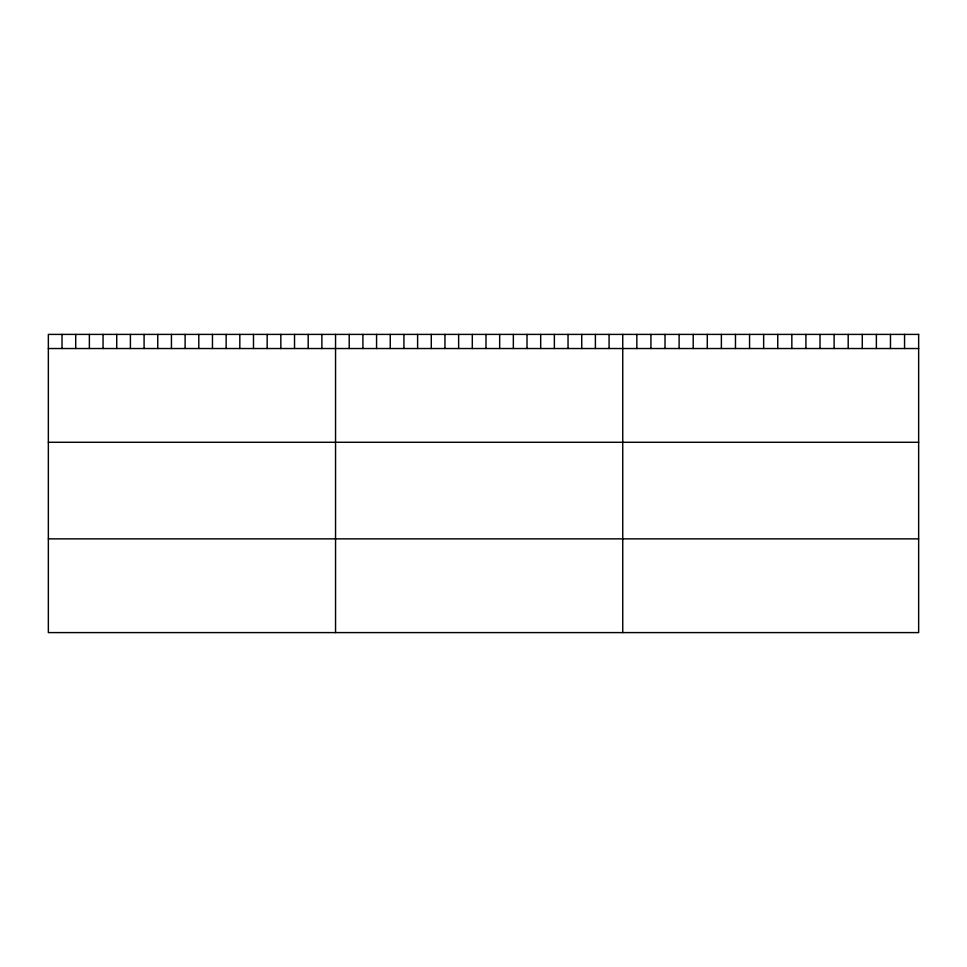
<?xml version="1.0" encoding="UTF-8"?>
<svg xmlns="http://www.w3.org/2000/svg" width="967" height="967" viewBox="0 0 967 967"><rect width="100%" height="100%" fill="white"/><g stroke="black" fill="none" stroke-linecap="round" stroke-linejoin="round"><path stroke-width="1.45" d="M48.35 348.531L918.65 348.531M48.35 442.282L918.65 442.282M48.35 538.861L918.65 538.861M904.556 334.401L904.556 348.531M890.474 334.401L890.474 348.531M876.38 334.401L876.38 348.531M862.286 334.401L862.286 348.531M848.192 334.401L848.192 348.531M834.11 334.401L834.11 348.531M820.016 334.401L820.016 348.531M805.922 334.401L805.922 348.531M791.84 334.401L791.84 348.531M777.746 334.401L777.746 348.531M763.652 334.401L763.652 348.531M749.558 334.401L749.558 348.531M735.476 334.401L735.476 348.531M721.382 334.401L721.382 348.531M707.288 334.401L707.288 348.531M693.206 334.401L693.206 348.531M679.112 334.401L679.112 348.531M665.018 334.401L665.018 348.531M650.924 334.401L650.924 348.531M636.842 334.401L636.842 348.531M622.748 334.401L622.748 632.599M609.077 334.401L609.077 348.531M595.394 334.401L595.394 348.531M581.723 334.401L581.723 348.531M568.04 334.401L568.04 348.531M554.369 334.401L554.369 348.531M540.686 334.401L540.686 348.531M527.015 334.401L527.015 348.531M513.344 334.401L513.344 348.531M499.661 334.401L499.661 348.531M485.99 334.401L485.99 348.531M472.307 334.401L472.307 348.531M458.636 334.401L458.636 348.531M444.953 334.401L444.953 348.531M431.282 334.401L431.282 348.531M417.611 334.401L417.611 348.531M403.928 334.401L403.928 348.531M390.257 334.401L390.257 348.531M376.574 334.401L376.574 348.531M362.903 334.401L362.903 348.531M349.22 334.401L349.22 348.531M335.549 334.401L335.549 632.599M321.878 334.401L321.878 348.531M308.195 334.401L308.195 348.531M294.524 334.401L294.524 348.531M280.841 334.401L280.841 348.531M267.17 334.401L267.17 348.531M253.487 334.401L253.487 348.531M239.816 334.401L239.816 348.531M226.145 334.401L226.145 348.531M212.462 334.401L212.462 348.531M198.791 334.401L198.791 348.531M185.108 334.401L185.108 348.531M171.437 334.401L171.437 348.531M157.754 334.401L157.754 348.531M144.083 334.401L144.083 348.531M130.412 334.401L130.412 348.531M116.729 334.401L116.729 348.531M103.058 334.401L103.058 348.531M89.375 334.401L89.375 348.531M75.704 334.401L75.704 348.531M62.021 334.401L62.021 348.531M918.65 334.401L48.35 334.401L48.35 632.599L918.65 632.599L918.65 334.401"/></g></svg>
